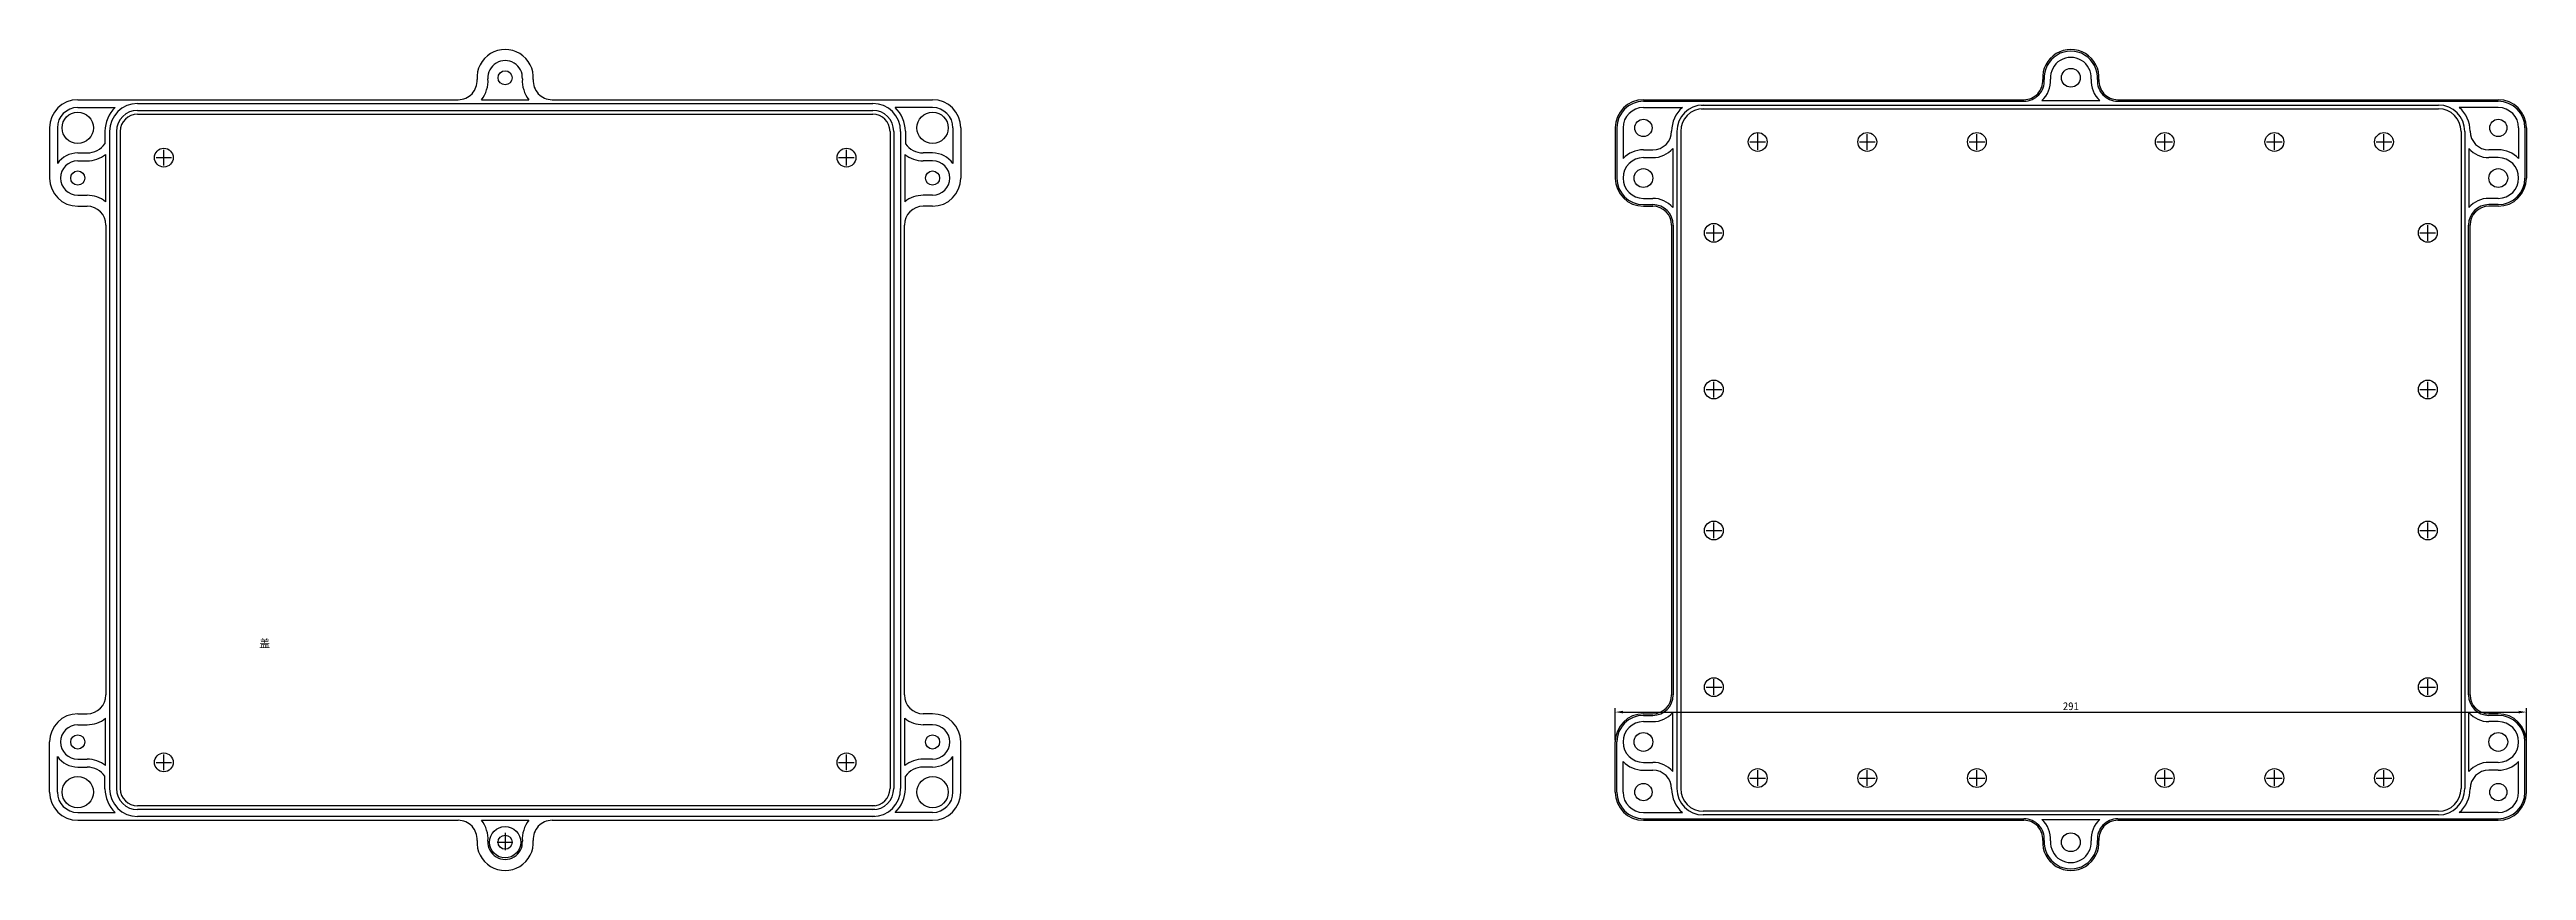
# Model space of a CAD drawing. Header units: millimetres. Extents: x 614 to 1405, y -33 to 229.
import ezdxf

# ---------------------------------------------------------------- set-up
doc = ezdxf.new("R2010")
doc.units = ezdxf.units.MM
doc.dimstyles.new('ISO-25', dxfattribs={"dimtxt": 2.5, "dimasz": 2.5, "dimexe": 1.25, "dimexo": 0.625, "dimtad": 1, "dimdec": 4, "dimtxsty": 'Standard', "dimcen": 2.5, "dimazin": 0, "dimtfac": 1, "dimtdec": 4, "dimtmove": 0, "dimatfit": 3, "dimfxl": 1, "dimarcsym": 0})

# ---------------------------------------------------------------- blocks, each defined once
blk = doc.blocks.new('*D106')
at = {"color": 0, "lineweight": -2}
for p, q in [((1113.93, 8.83), (1113.93, 19)), ((1116.43, 17.75), (1402.43, 17.75)), ((1404.93, 8.83), (1404.93, 19))]:
    blk.add_line(p, q, dxfattribs=at)
at = {"color": 0}
for points in [[(1116.43, 18.16), (1116.43, 17.33), (1113.93, 17.75)], [(1402.43, 18.16), (1402.43, 17.33), (1404.93, 17.75)]]:
    blk.add_solid(points, dxfattribs=at)
at = {"layer": 'Defpoints', "color": 0}
for p in [(1404.93, 17.75), (1113.93, 8.21), (1404.93, 8.21)]:
    blk.add_point(p, dxfattribs=at)
at = {"color": 0, "insert": (1259.43, 19.62), "char_height": 2.5, "attachment_point": 5}
blk.add_mtext('291', dxfattribs=at)

msp = doc.modelspace()

# ---------------------------------------------------------------- linework, layer by layer
for p, q in [((622.92669, 213.20579), (744.46006, 213.20579)), ((622.92669, 210.70579), (634.92739, 210.70579)), ((642.02669, 212.00579), (876.82669, 212.00579)), ((642.02669, 209.80579), (876.82669, 209.80579)), ((642.02669, 208.60579), (876.82669, 208.60579)), ((751.82552, 213.20579), (767.02785, 213.20579)), ((774.39331, 213.20579), (895.92669, 213.20579)), ((895.92669, 210.70579), (883.92598, 210.70579)), ((1122.92669, 213.20579), (1244.46006, 213.20579)), ((1122.92669, 212.70579), (1244.46006, 212.70579)), ((1122.92669, 210.70579), (1135.37462, 210.70579)), ((1141.32669, 211.50579), (1376.82669, 211.50579)), ((1141.32669, 210.30579), (1376.82669, 210.30579)), ((1250.16619, 212.90579), (1268.68718, 212.90579)), ((1274.39331, 213.20579), (1395.92669, 213.20579)), ((1274.39331, 212.70579), (1395.92669, 212.70579)), ((1395.92669, 210.70579), (1383.47875, 210.70579)), ((613.92669, 204.20579), (613.92669, 188.20579)), ((616.42669, 204.20579), (616.42669, 192.86948)), ((631.62669, 203.13486), (631.62669, 199.1421)), ((633.12669, 203.10579), (633.12669, -6.69421)), ((635.32669, 203.10579), (635.32669, -6.69421)), ((636.52669, 203.10579), (636.52669, -6.69421)), ((882.32669, 203.10579), (882.32669, -6.69421)), ((883.52669, 203.10579), (883.52669, -6.69421)), ((885.72669, 203.10579), (885.72669, -6.69421)), ((887.22669, 203.13486), (887.22669, 199.1421)), ((902.42669, 204.20579), (902.42669, 192.86948)), ((904.92669, 204.20579), (904.92669, 188.20579)), ((1113.92669, 204.20579), (1113.92669, 188.20579)), ((1114.42669, 204.20579), (1114.42669, 188.20579)), ((1116.42669, 204.20579), (1116.42669, 194.43074)), ((1133.62669, 203.10579), (1133.62669, -6.69421)), ((1134.82669, 203.10579), (1134.82669, -6.69421)), ((1156.92669, 199.70579), (1161.92669, 199.70579)), ((1159.42669, 197.20579), (1159.42669, 202.70579)), ((1191.92669, 199.70579), (1196.92669, 199.70579)), ((1194.42669, 197.20579), (1194.42669, 202.20579)), ((1226.92669, 199.70579), (1231.92669, 199.70579)), ((1229.42669, 197.20579), (1229.42669, 202.20579)), ((1286.92669, 199.70579), (1291.92669, 199.70579)), ((1289.42669, 197.20579), (1289.42669, 202.20579)), ((1321.92669, 199.70579), (1326.92669, 199.70579)), ((1324.42669, 197.20579), (1324.42669, 202.20579)), ((1356.92669, 199.70579), (1361.92669, 199.70579)), ((1359.42669, 197.20579), (1359.42669, 202.20579)), ((1384.02669, 203.10579), (1384.02669, -6.69421)), ((1385.22669, 203.10579), (1385.22669, -6.69421)), ((1402.42669, 204.20579), (1402.42669, 194.43074)), ((1404.42669, 204.20579), (1404.42669, 188.20579)), ((1404.92669, 204.20579), (1404.92669, 188.20579)), ((622.92669, 196.20579), (625.927, 196.20579)), ((622.92669, 193.70579), (625.927, 193.70579)), ((631.82669, 195.75974), (631.82669, 180.65159)), ((647.92669, 194.70579), (652.92669, 194.70579)), ((650.42669, 192.20579), (650.42669, 197.20579)), ((865.92669, 194.70579), (870.92669, 194.70579)), ((868.42669, 192.20579), (868.42669, 197.20579)), ((887.02669, 195.75974), (887.02669, 180.65159)), ((895.92669, 196.20579), (892.92637, 196.20579)), ((895.92669, 193.70579), (892.92637, 193.70579)), ((1122.92669, 197.20579), (1125.927, 197.20579)), ((1122.92669, 194.70579), (1125.927, 194.70579)), ((1132.32669, 197.61169), (1132.32669, 178.79953)), ((1386.52669, 197.61169), (1386.52669, 178.79953)), ((1395.92669, 197.20579), (1392.92637, 197.20579)), ((1395.92669, 194.70579), (1392.92637, 194.70579)), ((622.92669, 182.70579), (625.92669, 182.70579)), ((895.92669, 182.70579), (892.92669, 182.70579)), ((622.92669, 179.20579), (625.92669, 179.20579)), ((895.92669, 179.20579), (892.92669, 179.20579)), ((1122.92669, 181.70579), (1125.92669, 181.70579)), ((1122.92669, 179.70579), (1125.92669, 179.70579)), ((1122.92669, 179.20579), (1125.92669, 179.20579)), ((1395.92669, 181.70579), (1392.92669, 181.70579)), ((1395.92669, 179.70579), (1392.92669, 179.70579)), ((1395.92669, 179.20579), (1392.92669, 179.20579)), ((631.92669, 173.20579), (631.92669, 23.20579)), ((886.92669, 23.20579), (886.92669, 173.20579)), ((1131.92669, 173.20579), (1131.92669, 23.20579)), ((1132.42669, 173.20579), (1132.42669, 23.20579)), ((1142.92669, 170.70579), (1147.92669, 170.70579)), ((1145.42669, 168.20579), (1145.42669, 173.20579)), ((1370.92669, 170.70579), (1375.92669, 170.70579)), ((1373.42669, 168.20579), (1373.42669, 173.20579)), ((1386.42669, 23.20579), (1386.42669, 173.20579)), ((1386.92669, 23.20579), (1386.92669, 173.20579)), ((1142.92669, 120.70579), (1147.92669, 120.70579)), ((1145.42669, 118.20579), (1145.42669, 123.20579)), ((1370.92669, 120.70579), (1375.92669, 120.70579)), ((1373.42669, 118.20579), (1373.42669, 123.20579)), ((1142.92669, 75.70579), (1147.92669, 75.70579)), ((1145.42669, 73.20579), (1145.42669, 78.20579)), ((1370.92669, 75.70579), (1375.92669, 75.70579)), ((1373.42669, 73.20579), (1373.42669, 78.20579)), ((1142.92669, 25.70579), (1147.92669, 25.70579)), ((1145.42669, 23.20579), (1145.42669, 28.20579)), ((1370.92669, 25.70579), (1375.92669, 25.70579)), ((1373.42669, 23.20579), (1373.42669, 28.20579)), ((622.92669, 17.20579), (625.92669, 17.20579)), ((895.92669, 17.20579), (892.92669, 17.20579)), ((1122.92669, 17.20579), (1125.92669, 17.20579)), ((1122.92669, 16.70579), (1125.92669, 16.70579)), ((1132.32669, -1.20011), (1132.32669, 17.61204)), ((1386.52669, -1.20011), (1386.52669, 17.61204)), ((1395.92669, 17.20579), (1392.92669, 17.20579)), ((1395.92669, 16.70579), (1392.92669, 16.70579)), ((613.92669, -7.79421), (613.92669, 8.20579)), ((622.92669, 13.70579), (625.92669, 13.70579)), ((631.82669, 0.65184), (631.82669, 15.75998)), ((887.02669, 0.65184), (887.02669, 15.75998)), ((895.92669, 13.70579), (892.92669, 13.70579)), ((904.92669, -7.79421), (904.92669, 8.20579)), ((1113.92669, -7.79421), (1113.92669, 8.20579)), ((1114.42669, -7.79421), (1114.42669, 8.20579)), ((1122.92669, 14.70579), (1125.92669, 14.70579)), ((1395.92669, 14.70579), (1392.92669, 14.70579)), ((1404.42669, -7.79421), (1404.42669, 8.20579)), ((1404.92669, -7.79421), (1404.92669, 8.20579)), ((616.42669, -7.79421), (616.42669, 3.5421)), ((622.92669, 2.70579), (625.927, 2.70579)), ((622.92669, 0.20579), (625.927, 0.20579)), ((647.92669, 1.70579), (652.92669, 1.70579)), ((650.42669, -0.79421), (650.42669, 4.20579)), ((865.92669, 1.70579), (870.92669, 1.70579)), ((868.42669, -0.79421), (868.42669, 4.20579)), ((895.92669, 2.70579), (892.92637, 2.70579)), ((895.92669, 0.20579), (892.92637, 0.20579)), ((902.42669, -7.79421), (902.42669, 3.5421)), ((1116.42669, -7.79421), (1116.42669, 1.98084)), ((1122.92669, 1.70579), (1125.927, 1.70579)), ((1395.92669, 1.70579), (1392.92637, 1.70579)), ((1402.42669, -7.79421), (1402.42669, 1.98084)), ((631.62669, -6.72328), (631.62669, -2.73053)), ((887.22669, -6.72328), (887.22669, -2.73053)), ((1122.92669, -0.79421), (1125.927, -0.79421)), ((1156.92669, -3.29421), (1161.92669, -3.29421)), ((1159.42669, -5.79421), (1159.42669, -0.79421)), ((1191.92669, -3.29421), (1196.92669, -3.29421)), ((1194.42669, -5.79421), (1194.42669, -0.79421)), ((1226.92669, -3.29421), (1231.92669, -3.29421)), ((1229.42669, -5.79421), (1229.42669, -0.79421)), ((1286.92669, -3.29421), (1291.92669, -3.29421)), ((1289.42669, -5.79421), (1289.42669, -0.79421)), ((1321.92669, -3.29421), (1326.92669, -3.29421)), ((1324.42669, -5.79421), (1324.42669, -0.79421)), ((1356.92669, -3.29421), (1361.92669, -3.29421)), ((1359.42669, -5.79421), (1359.42669, -0.79421)), ((1395.92669, -0.79421), (1392.92637, -0.79421)), ((622.92669, -14.29421), (634.92739, -14.29421)), ((877.52669, -12.19421), (642.02669, -12.19421)), ((877.52669, -13.39421), (642.02669, -13.39421)), ((877.52669, -15.59421), (642.02669, -15.59421)), ((895.92669, -14.29421), (883.92598, -14.29421)), ((1122.92669, -14.29421), (1135.37462, -14.29421)), ((1376.82669, -13.89421), (1142.02669, -13.89421)), ((1376.82669, -15.09421), (1142.02669, -15.09421)), ((1395.92669, -14.29421), (1383.47875, -14.29421)), ((622.92669, -16.79421), (744.46006, -16.79421)), ((751.82552, -16.79421), (767.02785, -16.79421)), ((759.42669, -20.79421), (759.42669, -25.79421)), ((759.42669, -21.29421), (759.42669, -26.29421)), ((774.39331, -16.79421), (895.92669, -16.79421)), ((1122.92669, -16.29421), (1244.46006, -16.29421)), ((1122.92669, -16.79421), (1244.46006, -16.79421)), ((1250.16619, -16.49421), (1268.68718, -16.49421)), ((1274.39331, -16.29421), (1395.92669, -16.29421)), ((1274.39331, -16.79421), (1395.92669, -16.79421)), ((756.92669, -23.79421), (761.92669, -23.79421))]:
    msp.add_line(p, q)
for centre, radius in [((759.42669, 220.20579), 2.25), ((1259.42669, 220.20579), 3), ((622.92669, 204.20579), 5), ((895.92669, 204.20579), 5), ((1122.92669, 204.20579), 2.75), ((1395.92669, 204.20579), 2.75), ((1159.42669, 199.70579), 3), ((1194.42669, 199.70579), 3), ((1229.42669, 199.70579), 3), ((1289.42669, 199.70579), 3), ((1324.42669, 199.70579), 3), ((1359.42669, 199.70579), 3), ((622.92669, 188.20579), 2.25), ((650.42669, 194.70579), 3), ((868.42669, 194.70579), 3), ((895.92669, 188.20579), 2.25), ((1122.92669, 188.20579), 3), ((1395.92669, 188.20579), 3), ((1145.42669, 170.70579), 3), ((1373.42669, 170.70579), 3), ((1145.42669, 120.70579), 3), ((1373.42669, 120.70579), 3), ((1145.42669, 75.70579), 3), ((1373.42669, 75.70579), 3), ((1145.42669, 25.70579), 3), ((1373.42669, 25.70579), 3), ((622.92669, 8.20579), 2.25), ((895.92669, 8.20579), 2.25), ((1122.92669, 8.20579), 3), ((1395.92669, 8.20579), 3), ((650.42669, 1.70579), 3), ((868.42669, 1.70579), 3), ((622.92669, -7.79421), 5), ((895.92669, -7.79421), 5), ((1122.92669, -7.79421), 2.75), ((1159.42669, -3.29421), 3), ((1194.42669, -3.29421), 3), ((1229.42669, -3.29421), 3), ((1289.42669, -3.29421), 3), ((1324.42669, -3.29421), 3), ((1359.42669, -3.29421), 3), ((1395.92669, -7.79421), 2.75), ((759.42669, -23.79421), 5), ((759.42669, -23.79421), 2.25), ((1259.42669, -23.79421), 3)]:
    msp.add_circle(centre, radius)
for centre, radius, start, end in [((759.42669, 220.20579), 9, 356.17744627, 183.82255373), ((759.42669, 220.20579), 5.5, 356.17744627, 183.82255373), ((1259.42669, 220.20579), 9, 356.17744627, 183.82255373), ((1259.42669, 220.20579), 8.5, 356.17744627, 183.82255373), ((1259.42669, 220.20579), 6.5, 356.17744627, 183.82255373), ((744.46006, 219.20579), 6, 270, 3.82255373), ((744.46006, 219.20579), 9.5, 320.83328928, 3.82255373), ((774.39331, 219.20579), 9.5, 176.17744627, 219.16671072), ((774.39331, 219.20579), 6, 176.17744627, 270), ((1244.46006, 219.20579), 6.5, 270, 3.82255373), ((1244.46006, 219.20579), 6, 270, 3.82255373), ((1244.46006, 219.20579), 8.5, 312.16827053, 3.82255373), ((1274.39331, 219.20579), 8.5, 176.17744627, 227.83172947), ((1274.39331, 219.20579), 6.5, 176.17744627, 270), ((1274.39331, 219.20579), 6, 176.17744627, 270), ((622.92669, 204.20579), 9, 90, 180), ((622.92669, 204.20579), 6.5, 90, 180), ((642.02669, 203.10579), 10.4, 133.0490798, 179.6441233), ((642.02669, 203.10579), 8.9, 90, 180), ((642.02669, 203.10579), 6.7, 90, 180), ((642.02669, 203.10579), 5.5, 90, 180), ((876.82669, 203.10579), 8.9, 0, 90), ((876.82669, 203.10579), 6.7, 0, 90), ((876.82669, 203.10579), 5.5, 0, 90), ((876.82669, 203.10579), 10.4, 0.3558767, 46.9509202), ((895.92669, 204.20579), 9, 360, 90), ((895.92669, 204.20579), 6.5, 0, 90), ((1122.92669, 204.20579), 9, 90, 180), ((1122.92669, 204.20579), 8.5, 90, 180), ((1122.92669, 204.20579), 6.5, 90, 180), ((1142.02669, 203.10579), 10.1, 131.1947512, 179.6441233), ((1142.02669, 203.10579), 8.4, 90, 180), ((1142.02669, 203.10579), 7.2, 90, 180), ((1376.82669, 203.10579), 8.4, 0, 90), ((1376.82669, 203.10579), 7.2, 0, 90), ((1376.82669, 203.10579), 10.1, 0.3558767, 48.8052488), ((1395.92669, 204.20579), 9, 360, 90), ((1395.92669, 204.20579), 8.5, 360, 90), ((1395.92669, 204.20579), 6.5, 360, 90), ((625.927, 203.20579), 7, 270, 324.51241705), ((892.92637, 203.20579), 7, 215.48758295, 270), ((1125.927, 203.20579), 6, 270, 359.6441233), ((1392.92637, 203.20579), 6, 180.3558767, 270), ((622.92669, 188.20579), 8, 90, 144.3409123), ((622.92669, 188.20579), 5.5, 90, 270), ((625.927, 203.20579), 9.5, 270, 308.39065427), ((892.92637, 203.20579), 9.5, 231.60934573, 270), ((895.92669, 188.20579), 8, 35.6590877, 90), ((895.92669, 188.20579), 5.5, 270, 90), ((1122.92669, 188.20579), 9, 90, 136.23825731), ((1122.92669, 188.20579), 6.5, 90, 270), ((1125.927, 203.20579), 8.5, 270, 318.84261711), ((1392.92637, 203.20579), 8.5, 221.15738289, 270), ((1395.92669, 188.20579), 9, 43.76174269, 90), ((1395.92669, 188.20579), 6.5, 270, 90), ((622.92669, 188.20579), 9, 180, 270), ((625.92669, 173.20579), 9.5, 51.60695598, 90), ((892.92669, 173.20579), 9.5, 90, 128.39304402), ((895.92669, 188.20579), 9, 270, 0), ((1122.92669, 188.20579), 9, 180, 270), ((1122.92669, 188.20579), 8.5, 180, 270), ((1395.92669, 188.20579), 9, 270, 0), ((1395.92669, 188.20579), 8.5, 270, 0), ((625.92669, 173.20579), 6, 360, 90), ((892.92669, 173.20579), 6, 90, 180), ((1125.92669, 173.20579), 8.5, 41.15420196, 90), ((1125.92669, 173.20579), 6.5, 360, 90), ((1125.92669, 173.20579), 6, 360, 90), ((1392.92669, 173.20579), 6.5, 90, 180), ((1392.92669, 173.20579), 8.5, 90, 138.84579804), ((1392.92669, 173.20579), 6, 90, 180), ((622.92669, 8.20579), 9, 90, 180), ((625.92669, 23.20579), 6, 270, 0), ((892.92669, 23.20579), 6, 180, 270), ((895.92669, 8.20579), 9, 360, 90), ((1122.92669, 8.20579), 9, 90, 180), ((1122.92669, 8.20579), 8.5, 90, 180), ((1125.92669, 23.20579), 6, 270, 0), ((1125.92669, 23.20579), 6.5, 270, 0), ((1125.92669, 23.20579), 8.5, 270, 318.84579804), ((1392.92669, 23.20579), 6.5, 180, 270), ((1392.92669, 23.20579), 8.5, 221.15420196, 270), ((1392.92669, 23.20579), 6, 180, 270), ((1395.92669, 8.20579), 9, 360, 90), ((1395.92669, 8.20579), 8.5, 360, 90), ((622.92669, 8.20579), 5.5, 90, 270), ((625.92669, 23.20579), 9.5, 270, 308.39304402), ((892.92669, 23.20579), 9.5, 231.60695598, 270), ((895.92669, 8.20579), 5.5, 270, 90), ((1122.92669, 8.20579), 6.5, 90, 270), ((1395.92669, 8.20579), 6.5, 270, 90), ((622.92669, 8.20579), 8, 215.6590877, 270), ((625.927, -6.79421), 9.5, 51.60934573, 90), ((625.927, -6.79421), 7, 35.48758295, 90), ((892.92637, -6.79421), 9.5, 90, 128.39065427), ((892.92637, -6.79421), 7, 90, 144.51241705), ((895.92669, 8.20579), 8, 270, 324.3409123), ((1122.92669, 8.20579), 9, 223.76174269, 270), ((1125.927, -6.79421), 8.5, 41.15738289, 90), ((1392.92637, -6.79421), 8.5, 90, 138.84261711), ((1395.92669, 8.20579), 9, 270, 316.23825731), ((622.92669, -7.79421), 9, 180, 270), ((622.92669, -7.79421), 6.5, 180, 270), ((642.02669, -6.69421), 10.4, 180.3558767, 226.9509202), ((642.02669, -6.69421), 8.9, 180, 270), ((642.02669, -6.69421), 6.7, 180, 270), ((642.02669, -6.69421), 5.5, 180, 270), ((876.82669, -6.69421), 5.5, 270, 0), ((876.82669, -6.69421), 6.7, 270, 0), ((876.82669, -6.69421), 8.9, 270, 360), ((876.82669, -6.69421), 10.4, 313.0490798, 359.6441233), ((895.92669, -7.79421), 9, 270, 0), ((895.92669, -7.79421), 6.5, 270, 0), ((1122.92669, -7.79421), 9, 180, 270), ((1122.92669, -7.79421), 8.5, 180, 270), ((1122.92669, -7.79421), 6.5, 180, 270), ((1125.927, -6.79421), 6, 0.3558767, 90), ((1142.02669, -6.69421), 10.1, 180.3558767, 228.8052488), ((1142.02669, -6.69421), 8.4, 180, 270), ((1142.02669, -6.69421), 7.2, 180, 270), ((1376.82669, -6.69421), 8.4, 270, 360), ((1376.82669, -6.69421), 7.2, 270, 360), ((1376.82669, -6.69421), 10.1, 311.1947512, 359.6441233), ((1392.92637, -6.79421), 6, 90, 179.6441233), ((1395.92669, -7.79421), 9, 270, 0), ((1395.92669, -7.79421), 6.5, 270, 0), ((1395.92669, -7.79421), 8.5, 270, 0), ((744.46006, -22.79421), 6, 356.17744627, 90), ((759.42669, -23.79421), 9, 176.17744627, 3.82255373), ((744.46006, -22.79421), 9.5, 356.17744627, 39.16671072), ((759.42669, -23.79421), 5.5, 176.17744627, 3.82255373), ((774.39331, -22.79421), 9.5, 140.83328928, 183.82255373), ((774.39331, -22.79421), 6, 90, 183.82255373), ((1244.46006, -22.79421), 6.5, 356.17744627, 90), ((1244.46006, -22.79421), 6, 356.17744627, 90), ((1244.46006, -22.79421), 8.5, 356.17744627, 47.83172947), ((1259.42669, -23.79421), 9, 176.17744627, 3.82255373), ((1259.42669, -23.79421), 8.5, 176.17744627, 3.82255373), ((1259.42669, -23.79421), 6.5, 176.17744627, 3.82255373), ((1274.39331, -22.79421), 8.5, 132.16827053, 183.82255373), ((1274.39331, -22.79421), 6.5, 90, 183.82255373), ((1274.39331, -22.79421), 6, 90, 183.82255373)]:
    msp.add_arc(centre, radius, start, end)

# ---------------------------------------------------------------- texts
at = {"insert": (680.92867, 40.90768), "char_height": 2.5, "width": 34.022054, "attachment_point": 1}
msp.add_mtext('{\\fSimSun|b0|i0|c134|p54;盖}', dxfattribs=at)

# ---------------------------------------------------------------- dimensions: what is measured, and where the dimension line sits
dim = msp.add_linear_dim(base=(1404.92669, 17.74651), p1=(1113.92669, 8.20579), p2=(1404.92669, 8.20579), dimstyle='ISO-25')
dim.commit()
dim.dimension.update_dxf_attribs({"geometry": '*D106', "text_midpoint": (1259.42669, 19.62151)})

doc.saveas('drawing.dxf')
